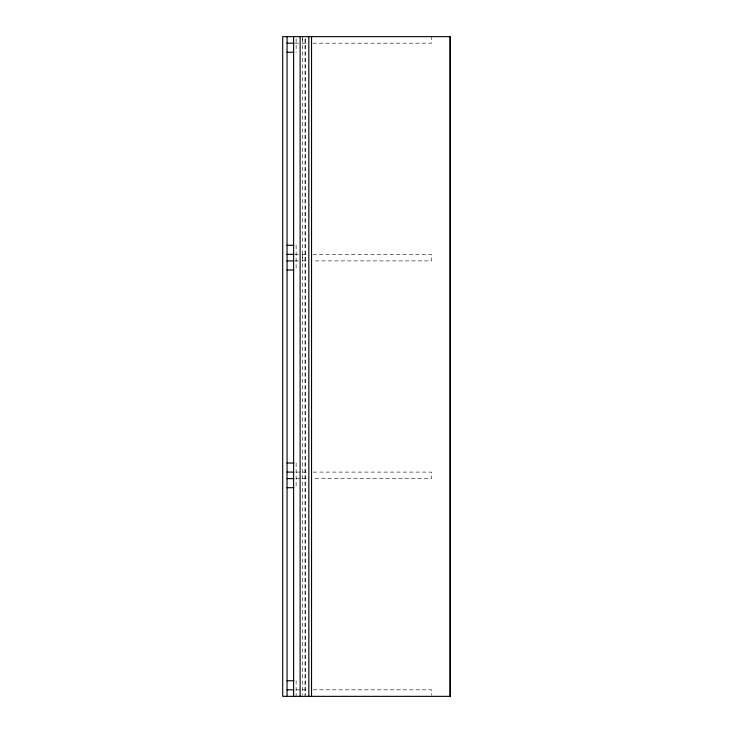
<?xml version="1.0" encoding="UTF-8"?>
<svg xmlns="http://www.w3.org/2000/svg" width="733" height="733" viewBox="0 0 733 733"><rect width="100%" height="100%" fill="white"/><g stroke="black" fill="none" stroke-linecap="round" stroke-linejoin="round"><path stroke-width="0.55" stroke-dasharray="3.67 2.75" d="M294.849 43.183L300.42 43.183M302.317 43.183L308.355 43.183M312.918 43.183L431.471 43.183L431.471 36.65M294.849 254.369L300.42 254.369M302.317 254.369L308.355 254.369M312.918 254.369L431.471 254.369L431.471 260.902L312.918 260.902M294.849 260.902L300.42 260.902M302.317 260.902L308.355 260.902M296.123 472.098L307.567 472.098M313.183 472.098L431.471 472.098L431.471 478.631L313.183 478.631M296.123 478.631L307.567 478.631M296.123 689.817L307.567 689.817M313.183 689.817L431.471 689.817L431.471 695.26M305.294 38.831L305.294 695.26M305.01 38.941L305.01 696.35M302.656 36.65L302.656 43.183M302.656 254.369L302.656 260.902M302.317 38.831L302.317 695.26M296.123 38.831L296.123 52.254M296.123 245.298L296.123 269.973M296.123 463.027L296.123 487.702M296.123 680.746L296.123 696.35"/><path stroke-width="1.1" d="M287.052 43.183L293.851 43.183M287.052 52.254L293.851 52.254M287.052 245.298L293.851 245.298M287.052 254.369L293.851 254.369M287.052 260.902L293.851 260.902M287.052 269.973L293.851 269.973M287.052 463.027L293.851 463.027M287.052 472.098L293.851 472.098M287.052 478.631L293.851 478.631M287.052 487.702L293.851 487.702M287.052 680.746L293.851 680.746M287.052 689.817L293.851 689.817M450.025 36.65L450.025 696.35M311.534 36.65L311.534 696.35M308.822 36.65L308.84 696.35M300.118 36.65L300.118 696.35M293.612 36.65L293.612 696.35M287.052 36.65L287.052 696.35M450.3 36.65L282.7 36.65L282.7 696.35L450.3 696.35L450.3 36.65"/></g></svg>
